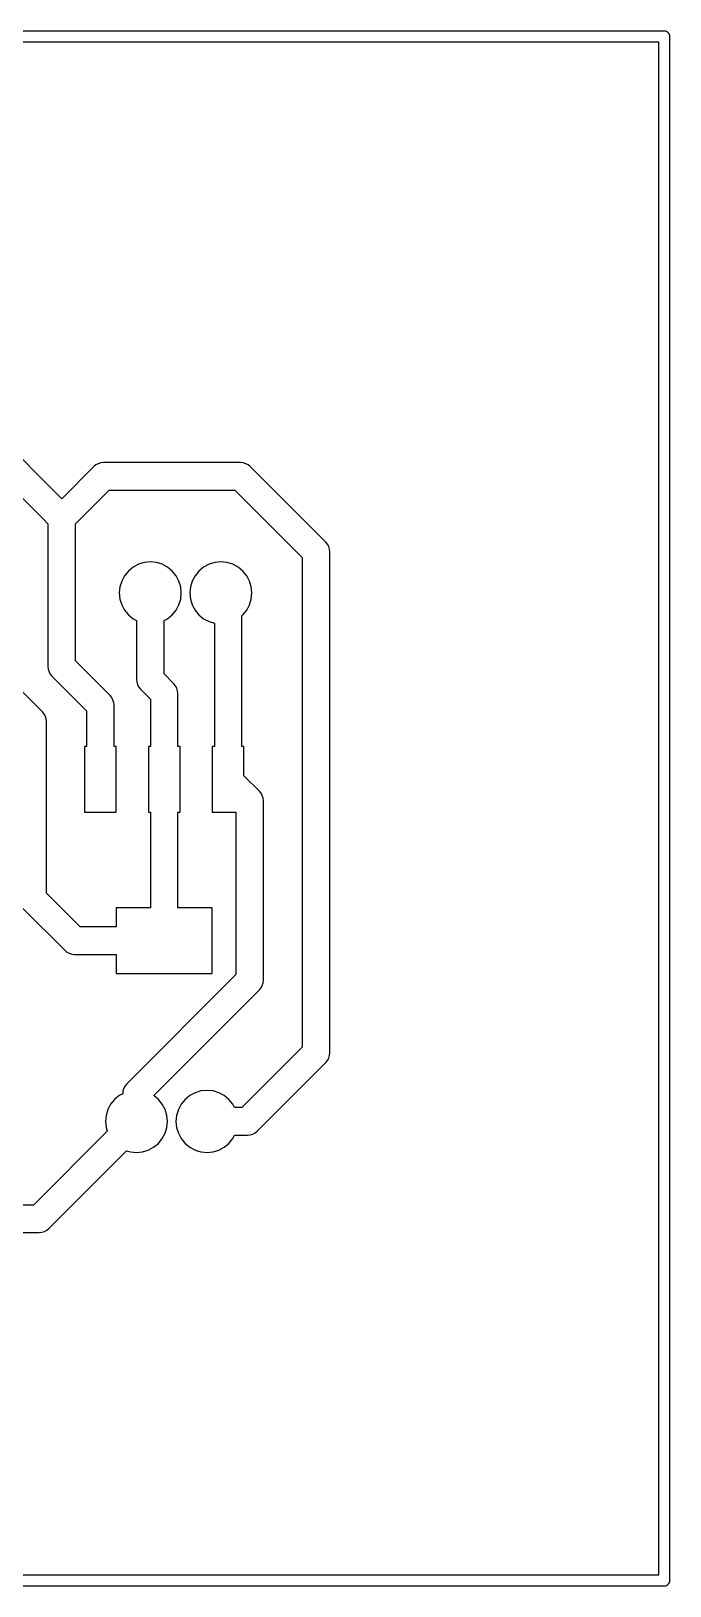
# Model space of a CAD drawing. Extents: x -61.2 to 4.2, y -8.7 to 47.2.
# Drawn here: x -18.8 to 4.2, y -8.7 to 47.2 of the extents above; entities that cross this region are included whole.
import ezdxf

# ---------------------------------------------------------------- set-up
doc = ezdxf.new("R2010")
doc.units = 0
doc.header["$LTSCALE"] = 0.000394
doc.layers.add('PLAN_1', color=7, linetype='CONTINUOUS')

msp = doc.modelspace()

# ---------------------------------------------------------------- linework, layer by layer
at = {"layer": 'PLAN_1', "color": 4}
for p, q in [((3.999989, 47.201595, 0.2), (-61.000004, 47.201595, 0.2)), ((4.039318, 47.19772, 0.2), (3.999989, 47.201595, 0.2)), ((4.077137, 47.186249, 0.2), (4.039318, 47.19772, 0.2)), ((4.111988, 47.167622, 0.2), (4.077137, 47.186249, 0.2)), ((4.142536, 47.142548, 0.2), (4.111988, 47.167622, 0.2)), ((4.167606, 47.112, 0.2), (4.142536, 47.142548, 0.2)), ((4.186237, 47.077148, 0.2), (4.167606, 47.112, 0.2)), ((4.197712, 47.03933, 0.2), (4.186237, 47.077148, 0.2)), ((4.20158, 47, 0.2), (4.197712, 47.03933, 0.2)), ((4.20158, -8.5, 0.2), (4.20158, 47, 0.2)), ((3.798397, 46.798405, 0.2), (-60.798412, 46.798405, 0.2)), ((3.798397, -8.298405, 0.2), (3.798397, 46.798405, 0.2)), ((-17.689892, 30.388088, 0.2), (-20.650902, 33.349098, 0.2)), ((-21.204498, 32.506302, 0.2), (-18.349098, 29.650902, 0.2)), ((-16.536556, 31.54142, 0.2), (-17.689892, 30.388088, 0.2)), ((-16.461742, 31.602818, 0.2), (-16.536556, 31.54142, 0.2)), ((-16.376389, 31.648441, 0.2), (-16.461742, 31.602818, 0.2)), ((-16.283772, 31.676537, 0.2), (-16.376389, 31.648441, 0.2)), ((-16.187458, 31.68602, 0.2), (-16.283772, 31.676537, 0.2)), ((-11.251873, 31.68602, 0.2), (-16.187458, 31.68602, 0.2)), ((-11.155556, 31.676537, 0.2), (-11.251873, 31.68602, 0.2)), ((-11.062943, 31.648441, 0.2), (-11.155556, 31.676537, 0.2)), ((-10.977589, 31.602818, 0.2), (-11.062943, 31.648441, 0.2)), ((-10.902775, 31.54142, 0.2), (-10.977589, 31.602818, 0.2)), ((-8.186733, 28.825378, 0.2), (-10.902775, 31.54142, 0.2)), ((-17.196194, 29.485394, 0.2), (-15.98296, 30.698624, 0.2)), ((-15.98296, 30.698624, 0.2), (-11.456371, 30.698624, 0.2)), ((-11.456371, 30.698624, 0.2), (-9.02953, 28.271786, 0.2)), ((-18.349098, 29.650902, 0.2), (-18.18359, 29.485394, 0.2)), ((-18.18359, 29.485394, 0.2), (-18.18359, 24.351921, 0.2)), ((-17.196194, 24.556419, 0.2), (-17.196194, 29.485394, 0.2)), ((-8.125336, 28.750565, 0.2), (-8.186733, 28.825378, 0.2)), ((-8.079712, 28.665211, 0.2), (-8.125336, 28.750565, 0.2)), ((-8.051617, 28.572598, 0.2), (-8.079712, 28.665211, 0.2)), ((-8.042133, 28.47628, 0.2), (-8.051617, 28.572598, 0.2)), ((-14.927074, 28.031048, 0.2), (-15.120014, 27.927921, 0.2)), ((-14.71772, 28.094555, 0.2), (-14.927074, 28.031048, 0.2)), ((-14.5, 28.116001, 0.2), (-14.71772, 28.094555, 0.2)), ((-14.28228, 28.094555, 0.2), (-14.5, 28.116001, 0.2)), ((-14.072926, 28.031048, 0.2), (-14.28228, 28.094555, 0.2)), ((-13.879986, 27.927921, 0.2), (-14.072926, 28.031048, 0.2)), ((-12.387077, 28.031048, 0.2), (-12.580021, 27.927921, 0.2)), ((-12.177723, 28.094555, 0.2), (-12.387077, 28.031048, 0.2)), ((-11.960003, 28.116001, 0.2), (-12.177723, 28.094555, 0.2)), ((-11.742283, 28.094555, 0.2), (-11.960003, 28.116001, 0.2)), ((-11.532928, 28.031048, 0.2), (-11.742283, 28.094555, 0.2)), ((-11.339985, 27.927921, 0.2), (-11.532928, 28.031048, 0.2)), ((-9.02953, 28.271786, 0.2), (-9.02953, 23.345982, 0.2)), ((-8.042133, 23.345982, 0.2), (-8.042133, 28.47628, 0.2)), ((-15.531048, 27.427074, 0.2), (-15.594555, 27.21772, 0.2)), ((-15.427921, 27.620018, 0.2), (-15.531048, 27.427074, 0.2)), ((-15.289131, 27.789131, 0.2), (-15.427921, 27.620018, 0.2)), ((-15.120014, 27.927921, 0.2), (-15.289131, 27.789131, 0.2)), ((-13.710869, 27.789131, 0.2), (-13.879986, 27.927921, 0.2)), ((-13.572079, 27.620018, 0.2), (-13.710869, 27.789131, 0.2)), ((-13.468952, 27.427074, 0.2), (-13.572079, 27.620018, 0.2)), ((-13.405445, 27.21772, 0.2), (-13.468952, 27.427074, 0.2)), ((-12.991055, 27.427074, 0.2), (-13.054562, 27.21772, 0.2)), ((-12.88792, 27.620018, 0.2), (-12.991055, 27.427074, 0.2)), ((-12.749134, 27.789131, 0.2), (-12.88792, 27.620018, 0.2)), ((-12.580021, 27.927921, 0.2), (-12.749134, 27.789131, 0.2)), ((-11.170872, 27.789131, 0.2), (-11.339985, 27.927921, 0.2)), ((-11.032082, 27.620018, 0.2), (-11.170872, 27.789131, 0.2)), ((-10.928951, 27.427074, 0.2), (-11.032082, 27.620018, 0.2)), ((-10.865444, 27.21772, 0.2), (-10.928951, 27.427074, 0.2)), ((-15.594555, 27.21772, 0.2), (-15.616001, 27, 0.2)), ((-15.616001, 27, 0.2), (-15.594555, 26.78228, 0.2)), ((-13.383999, 27, 0.2), (-13.405445, 27.21772, 0.2)), ((-13.405445, 26.78228, 0.2), (-13.383999, 27, 0.2)), ((-13.054562, 27.21772, 0.2), (-13.076, 27, 0.2)), ((-13.076, 27, 0.2), (-13.054562, 26.78228, 0.2)), ((-10.844002, 27, 0.2), (-10.865444, 27.21772, 0.2)), ((-10.865444, 26.78228, 0.2), (-10.844002, 27, 0.2)), ((-15.594555, 26.78228, 0.2), (-15.531048, 26.572926, 0.2)), ((-15.531048, 26.572926, 0.2), (-15.427921, 26.379982, 0.2)), ((-15.427921, 26.379982, 0.2), (-15.289131, 26.210869, 0.2)), ((-13.710869, 26.210869, 0.2), (-13.572079, 26.379982, 0.2)), ((-13.572079, 26.379982, 0.2), (-13.468952, 26.572926, 0.2)), ((-13.468952, 26.572926, 0.2), (-13.405445, 26.78228, 0.2)), ((-13.054562, 26.78228, 0.2), (-12.991055, 26.572926, 0.2)), ((-12.991055, 26.572926, 0.2), (-12.88792, 26.379982, 0.2)), ((-12.88792, 26.379982, 0.2), (-12.749134, 26.210869, 0.2)), ((-11.170872, 26.210869, 0.2), (-11.032082, 26.379982, 0.2)), ((-11.032082, 26.379982, 0.2), (-10.928951, 26.572926, 0.2)), ((-10.928951, 26.572926, 0.2), (-10.865444, 26.78228, 0.2)), ((-15.289131, 26.210869, 0.2), (-15.120014, 26.072079, 0.2)), ((-15.120014, 26.072079, 0.2), (-14.993702, 26.004562, 0.2)), ((-14.993702, 26.004562, 0.2), (-14.993702, 23.885002, 0.2)), ((-14.006298, 26.004562, 0.2), (-13.879986, 26.072079, 0.2)), ((-14.006298, 24.0895, 0.2), (-14.006298, 26.004562, 0.2)), ((-13.879986, 26.072079, 0.2), (-13.710869, 26.210869, 0.2)), ((-12.749134, 26.210869, 0.2), (-12.580021, 26.072079, 0.2)), ((-12.580021, 26.072079, 0.2), (-12.387077, 25.968952, 0.2)), ((-12.387077, 25.968952, 0.2), (-12.193699, 25.910294, 0.2)), ((-12.193699, 25.910294, 0.2), (-12.193699, 21.479496, 0.2)), ((-11.206303, 26.181793, 0.2), (-11.170872, 26.210869, 0.2)), ((-11.206303, 21.479496, 0.2), (-11.206303, 26.181793, 0.2)), ((-18.384243, 22.722427, 0.2), (-20.139645, 24.477829, 0.2)), ((-18.18359, 24.351921, 0.2), (-18.174107, 24.255604, 0.2)), ((-18.174107, 24.255604, 0.2), (-18.146011, 24.162991, 0.2)), ((-18.146011, 24.162991, 0.2), (-18.100388, 24.077637, 0.2)), ((-18.100388, 24.077637, 0.2), (-18.03899, 24.002823, 0.2)), ((-15.950901, 23.311127, 0.2), (-17.196194, 24.556419, 0.2)), ((-13.650898, 23.734097, 0.2), (-14.006298, 24.0895, 0.2)), ((-18.03899, 24.002823, 0.2), (-16.793697, 22.757534, 0.2)), ((-14.993702, 23.885002, 0.2), (-14.984211, 23.788685, 0.2)), ((-14.984211, 23.788685, 0.2), (-14.95612, 23.696072, 0.2)), ((-14.95612, 23.696072, 0.2), (-14.910496, 23.610718, 0.2)), ((-14.910496, 23.610718, 0.2), (-14.849102, 23.535904, 0.2)), ((-14.849102, 23.535904, 0.2), (-14.493702, 23.1805, 0.2)), ((-13.589504, 23.659283, 0.2), (-13.650898, 23.734097, 0.2)), ((-13.54388, 23.573929, 0.2), (-13.589504, 23.659283, 0.2)), ((-13.515785, 23.481316, 0.2), (-13.54388, 23.573929, 0.2)), ((-13.506298, 23.384998, 0.2), (-13.515785, 23.481316, 0.2)), ((-15.889503, 23.236313, 0.2), (-15.950901, 23.311127, 0.2)), ((-15.84388, 23.150959, 0.2), (-15.889503, 23.236313, 0.2)), ((-15.815784, 23.058346, 0.2), (-15.84388, 23.150959, 0.2)), ((-15.806301, 22.962029, 0.2), (-15.815784, 23.058346, 0.2)), ((-15.806301, 21.479496, 0.2), (-15.806301, 22.962029, 0.2)), ((-14.493702, 23.1805, 0.2), (-14.493702, 21.479496, 0.2)), ((-13.506298, 21.479496, 0.2), (-13.506298, 23.384998, 0.2)), ((-9.02953, 23.345982, 0.2), (-9.02953, 10.668666, 0.2)), ((-8.042133, 10.46417, 0.2), (-8.042133, 23.345982, 0.2)), ((-18.322845, 22.647614, 0.2), (-18.384243, 22.722427, 0.2)), ((-18.277222, 22.56226, 0.2), (-18.322845, 22.647614, 0.2)), ((-18.249126, 22.469646, 0.2), (-18.277222, 22.56226, 0.2)), ((-18.239643, 22.373329, 0.2), (-18.249126, 22.469646, 0.2)), ((-18.239643, 16.211166, 0.2), (-18.239643, 22.373329, 0.2)), ((-16.793697, 22.757534, 0.2), (-16.793697, 21.479496, 0.2)), ((-16.793697, 21.479496, 0.2), (-16.8699, 21.479496, 0.2)), ((-16.8699, 21.479496, 0.2), (-16.8699, 19.120506, 0.2)), ((-15.730099, 21.479496, 0.2), (-15.806301, 21.479496, 0.2)), ((-15.730099, 19.120506, 0.2), (-15.730099, 21.479496, 0.2)), ((-14.493702, 21.479496, 0.2), (-14.569901, 21.479496, 0.2)), ((-14.569901, 21.479496, 0.2), (-14.569901, 19.120506, 0.2)), ((-13.430099, 21.479496, 0.2), (-13.506298, 21.479496, 0.2)), ((-13.430099, 19.120506, 0.2), (-13.430099, 21.479496, 0.2)), ((-12.193699, 21.479496, 0.2), (-12.269901, 21.479496, 0.2)), ((-12.269901, 21.479496, 0.2), (-12.269901, 19.120506, 0.2)), ((-11.1301, 21.479496, 0.2), (-11.206303, 21.479496, 0.2)), ((-11.1301, 20.428295, 0.2), (-11.1301, 21.479496, 0.2)), ((-10.576172, 19.874367, 0.2), (-11.1301, 20.428295, 0.2)), ((-10.514774, 19.799553, 0.2), (-10.576172, 19.874367, 0.2)), ((-10.469151, 19.714199, 0.2), (-10.514774, 19.799553, 0.2)), ((-10.441055, 19.621586, 0.2), (-10.469151, 19.714199, 0.2)), ((-10.431568, 19.525269, 0.2), (-10.441055, 19.621586, 0.2)), ((-16.8699, 19.120506, 0.2), (-15.730099, 19.120506, 0.2)), ((-14.569901, 19.120506, 0.2), (-14.493702, 19.120506, 0.2)), ((-14.493702, 19.120506, 0.2), (-14.493702, 15.679494, 0.2)), ((-13.506298, 15.679494, 0.2), (-13.506298, 19.120506, 0.2)), ((-13.506298, 19.120506, 0.2), (-13.430099, 19.120506, 0.2)), ((-12.269901, 19.120506, 0.2), (-11.418972, 19.120506, 0.2)), ((-11.418972, 19.120506, 0.2), (-11.418972, 13.279225, 0.2)), ((-10.431568, 13.074729, 0.2), (-10.431568, 19.525269, 0.2)), ((-19.082439, 15.657571, 0.2), (-17.575771, 14.150901, 0.2)), ((-17.022175, 14.993699, 0.2), (-18.239643, 16.211166, 0.2)), ((-14.493702, 15.679494, 0.2), (-15.725597, 15.679494, 0.2)), ((-15.725597, 15.679494, 0.2), (-15.725597, 14.993699, 0.2)), ((-12.274403, 15.679494, 0.2), (-13.506298, 15.679494, 0.2)), ((-12.274403, 13.320504, 0.2), (-12.274403, 15.679494, 0.2)), ((-15.725597, 14.993699, 0.2), (-17.022175, 14.993699, 0.2)), ((-17.575771, 14.150901, 0.2), (-17.500957, 14.089503, 0.2)), ((-17.500957, 14.089503, 0.2), (-17.415604, 14.04388, 0.2)), ((-17.415604, 14.04388, 0.2), (-17.32299, 14.015786, 0.2)), ((-17.32299, 14.015786, 0.2), (-17.226673, 14.006299, 0.2)), ((-17.226673, 14.006299, 0.2), (-15.725597, 14.006299, 0.2)), ((-15.725597, 14.006299, 0.2), (-15.725597, 13.320504, 0.2)), ((-15.725597, 13.320504, 0.2), (-12.274403, 13.320504, 0.2)), ((-11.418972, 13.279225, 0.2), (-15.349098, 9.349097, 0.2)), ((-10.514774, 12.800445, 0.2), (-10.469151, 12.885798, 0.2)), ((-10.469151, 12.885798, 0.2), (-10.441055, 12.978414, 0.2)), ((-10.441055, 12.978414, 0.2), (-10.431568, 13.074729, 0.2)), ((-14.376637, 8.925168, 0.2), (-10.576172, 12.725631, 0.2)), ((-10.576172, 12.725631, 0.2), (-10.514774, 12.800445, 0.2)), ((-9.02953, 10.668666, 0.2), (-11.204498, 8.493699, 0.2)), ((-10.650902, 7.650901, 0.2), (-8.186733, 10.115071, 0.2)), ((-8.186733, 10.115071, 0.2), (-8.125336, 10.189885, 0.2)), ((-8.125336, 10.189885, 0.2), (-8.079712, 10.275239, 0.2)), ((-8.079712, 10.275239, 0.2), (-8.051617, 10.367854, 0.2)), ((-8.051617, 10.367854, 0.2), (-8.042133, 10.46417, 0.2)), ((-15.493702, 8.995437, 0.2), (-15.620014, 8.927918, 0.2)), ((-15.484211, 9.096314, 0.2), (-15.493702, 8.995437, 0.2)), ((-15.45612, 9.18893, 0.2), (-15.484211, 9.096314, 0.2)), ((-15.410496, 9.274283, 0.2), (-15.45612, 9.18893, 0.2)), ((-15.349098, 9.349097, 0.2), (-15.410496, 9.274283, 0.2)), ((-12.887077, 9.031049, 0.2), (-13.080021, 8.927918, 0.2)), ((-12.677723, 9.094556, 0.2), (-12.887077, 9.031049, 0.2)), ((-12.460003, 9.115998, 0.2), (-12.677723, 9.094556, 0.2)), ((-12.242283, 9.094556, 0.2), (-12.460003, 9.115998, 0.2)), ((-12.032928, 9.031049, 0.2), (-12.242283, 9.094556, 0.2)), ((-11.839985, 8.927918, 0.2), (-12.032928, 9.031049, 0.2)), ((-16.031048, 8.427073, 0.2), (-16.094555, 8.217719, 0.2)), ((-15.927921, 8.620015, 0.2), (-16.031048, 8.427073, 0.2)), ((-15.789131, 8.78913, 0.2), (-15.927921, 8.620015, 0.2)), ((-15.620014, 8.927918, 0.2), (-15.789131, 8.78913, 0.2)), ((-14.210869, 8.78913, 0.2), (-14.376637, 8.925168, 0.2)), ((-14.072079, 8.620015, 0.2), (-14.210869, 8.78913, 0.2)), ((-13.968952, 8.427073, 0.2), (-14.072079, 8.620015, 0.2)), ((-13.905445, 8.217719, 0.2), (-13.968952, 8.427073, 0.2)), ((-13.491055, 8.427073, 0.2), (-13.554562, 8.217719, 0.2)), ((-13.38792, 8.620015, 0.2), (-13.491055, 8.427073, 0.2)), ((-13.249134, 8.78913, 0.2), (-13.38792, 8.620015, 0.2)), ((-13.080021, 8.927918, 0.2), (-13.249134, 8.78913, 0.2)), ((-11.670872, 8.78913, 0.2), (-11.839985, 8.927918, 0.2)), ((-11.532082, 8.620015, 0.2), (-11.670872, 8.78913, 0.2)), ((-11.464565, 8.493699, 0.2), (-11.532082, 8.620015, 0.2)), ((-11.204498, 8.493699, 0.2), (-11.464565, 8.493699, 0.2)), ((-16.094555, 8.217719, 0.2), (-16.116001, 7.999999, 0.2)), ((-16.116001, 7.999999, 0.2), (-16.094555, 7.782279, 0.2)), ((-13.883999, 7.999999, 0.2), (-13.905445, 8.217719, 0.2)), ((-13.905445, 7.782279, 0.2), (-13.883999, 7.999999, 0.2)), ((-13.554562, 8.217719, 0.2), (-13.576, 7.999999, 0.2)), ((-13.576, 7.999999, 0.2), (-13.554562, 7.782279, 0.2)), ((-16.052979, 7.645217, 0.2), (-18.704494, 4.9937, 0.2)), ((-16.094555, 7.782279, 0.2), (-16.052979, 7.645217, 0.2)), ((-14.210869, 7.210868, 0.2), (-14.072079, 7.379983, 0.2)), ((-14.072079, 7.379983, 0.2), (-13.968952, 7.572925, 0.2)), ((-13.968952, 7.572925, 0.2), (-13.905445, 7.782279, 0.2)), ((-13.554562, 7.782279, 0.2), (-13.491055, 7.572925, 0.2)), ((-13.491055, 7.572925, 0.2), (-13.38792, 7.379983, 0.2)), ((-13.38792, 7.379983, 0.2), (-13.249134, 7.210868, 0.2)), ((-11.670872, 7.210868, 0.2), (-11.532082, 7.379983, 0.2)), ((-11.532082, 7.379983, 0.2), (-11.464565, 7.506299, 0.2)), ((-11.464565, 7.506299, 0.2), (-11, 7.506299, 0.2)), ((-11, 7.506299, 0.2), (-10.903683, 7.515786, 0.2)), ((-10.903683, 7.515786, 0.2), (-10.811069, 7.54388, 0.2)), ((-10.811069, 7.54388, 0.2), (-10.725716, 7.589503, 0.2)), ((-10.725716, 7.589503, 0.2), (-10.650902, 7.650901, 0.2)), ((-18.150902, 4.150901, 0.2), (-15.354782, 6.94702, 0.2)), ((-15.354782, 6.94702, 0.2), (-15.21772, 6.905442, 0.2)), ((-15.21772, 6.905442, 0.2), (-15, 6.883999, 0.2)), ((-15, 6.883999, 0.2), (-14.78228, 6.905442, 0.2)), ((-14.78228, 6.905442, 0.2), (-14.572926, 6.968949, 0.2)), ((-14.572926, 6.968949, 0.2), (-14.379986, 7.072079, 0.2)), ((-14.379986, 7.072079, 0.2), (-14.210869, 7.210868, 0.2)), ((-13.249134, 7.210868, 0.2), (-13.080021, 7.072079, 0.2)), ((-13.080021, 7.072079, 0.2), (-12.887077, 6.968949, 0.2)), ((-12.887077, 6.968949, 0.2), (-12.677723, 6.905442, 0.2)), ((-12.677723, 6.905442, 0.2), (-12.460003, 6.883999, 0.2)), ((-12.460003, 6.883999, 0.2), (-12.242283, 6.905442, 0.2)), ((-12.242283, 6.905442, 0.2), (-12.032928, 6.968949, 0.2)), ((-12.032928, 6.968949, 0.2), (-11.839985, 7.072079, 0.2)), ((-11.839985, 7.072079, 0.2), (-11.670872, 7.210868, 0.2)), ((-18.704494, 4.9937, 0.2), (-23.808102, 4.9937, 0.2)), ((-25, 4.0063, 0.2), (-18.5, 4.0063, 0.2)), ((-18.5, 4.0063, 0.2), (-18.403683, 4.015786, 0.2)), ((-18.403683, 4.015786, 0.2), (-18.311069, 4.04388, 0.2)), ((-18.311069, 4.04388, 0.2), (-18.225716, 4.089503, 0.2)), ((-18.225716, 4.089503, 0.2), (-18.150902, 4.150901, 0.2)), ((-60.798412, -8.298405, 0.2), (3.798397, -8.298405, 0.2)), ((-61.000004, -8.701595, 0.2), (3.999989, -8.701595, 0.2)), ((3.999989, -8.701595, 0.2), (4.039318, -8.697721, 0.2)), ((4.039318, -8.697721, 0.2), (4.077137, -8.68625, 0.2)), ((4.077137, -8.68625, 0.2), (4.111988, -8.667621, 0.2)), ((4.111988, -8.667621, 0.2), (4.142536, -8.64255, 0.2)), ((4.142536, -8.64255, 0.2), (4.167606, -8.612, 0.2)), ((4.167606, -8.612, 0.2), (4.186237, -8.577147, 0.2)), ((4.186237, -8.577147, 0.2), (4.197712, -8.53933, 0.2)), ((4.197712, -8.53933, 0.2), (4.20158, -8.5, 0.2))]:
    msp.add_line(p, q, dxfattribs=at)

doc.saveas('drawing.dxf')
